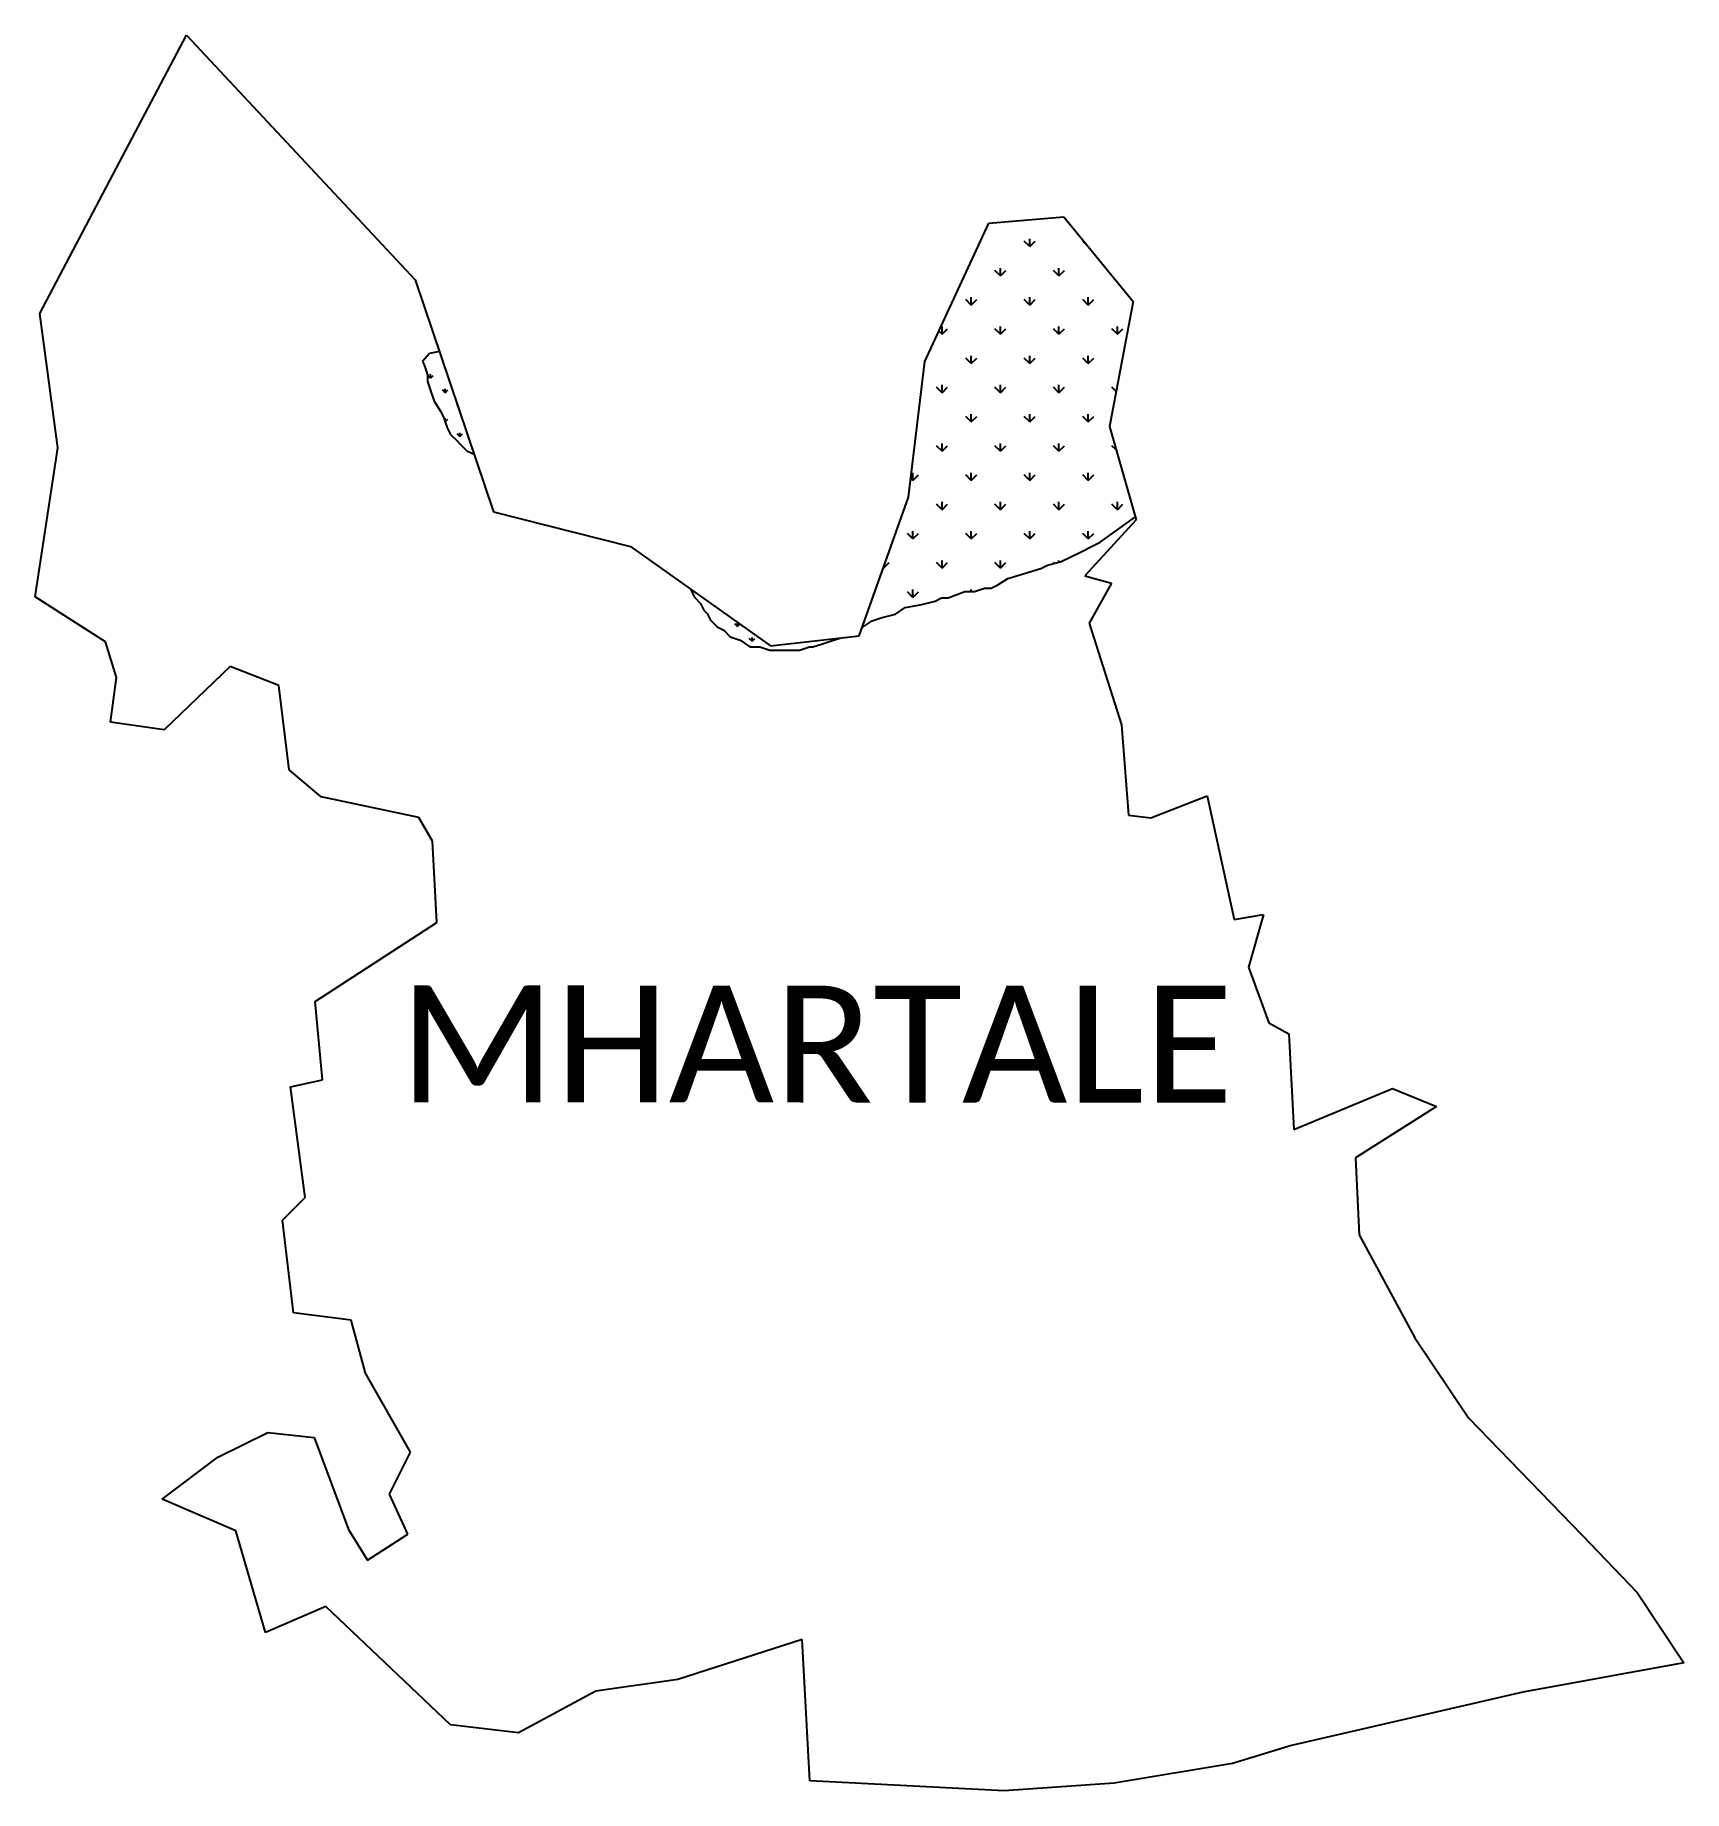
# Model space of a CAD drawing. Header units: metres. Extents: x 357234 to 359260, y 1740452 to 1742609.
import ezdxf

# ---------------------------------------------------------------- set-up
doc = ezdxf.new("R2010")
doc.units = ezdxf.units.M
doc.layers.add('MANGROOVES', color=112, linetype='Continuous')
doc.layers.add('VILLAGE NAME', color=250, linetype='Continuous')
doc.styles.add('MtXpl_Calibri', font='calibri.ttf')

msp = doc.modelspace()

# ---------------------------------------------------------------- linework, layer by layer
at = {"color": 3}
for p, q in [((357333.2, 1742445.1), (357419.7, 1742609.1)), ((357419.7, 1742609.1), (357700.8, 1742308.4)), ((357239.5, 1742267), (357333.2, 1742445.1)), ((358326.8, 1742208.1), (358405.7, 1742377.9)), ((358405.7, 1742377.9), (358497.7, 1742385.8)), ((358497.7, 1742385.8), (358583.2, 1742281.7)), ((357700.8, 1742308.4), (357796.9, 1742023.5)), ((357261.5, 1742101.9), (357239.5, 1742267)), ((358583.2, 1742281.7), (358553.8, 1742128.4)), ((358307, 1742041.4), (358326.8, 1742208.1)), ((358553.8, 1742128.4), (358586.6, 1742013.7)), ((357233.6, 1741918.8), (357261.5, 1742101.9)), ((357796.9, 1742023.5), (357965.3, 1741980.7)), ((358246.2, 1741870.9), (358307, 1742041.4)), ((358586.6, 1742013.7), (358523.8, 1741944.5)), ((357965.3, 1741980.7), (358137.4, 1741858.7)), ((358523.8, 1741944.5), (358556.4, 1741935.7)), ((357319.9, 1741863.4), (357233.6, 1741918.8)), ((358556.4, 1741935.7), (358529.1, 1741886.4)), ((358529.1, 1741886.4), (358568.6, 1741761.6)), ((357333.8, 1741819.9), (357319.9, 1741863.4)), ((358137.4, 1741858.7), (358246.2, 1741870.9)), ((357473.2, 1741833.2), (357392.1, 1741755.6)), ((357532.9, 1741809.8), (357473.2, 1741833.2)), ((357326.1, 1741764.7), (357333.8, 1741819.9)), ((357546, 1741706.2), (357532.9, 1741809.8)), ((357392.1, 1741755.6), (357326.1, 1741764.7)), ((358568.6, 1741761.6), (358577.1, 1741650.8)), ((357585.3, 1741673.1), (357546, 1741706.2)), ((357705, 1741647.9), (357585.3, 1741673.1)), ((358604.9, 1741647.2), (358674.1, 1741674.4)), ((358674.1, 1741674.4), (358707, 1741522.4)), ((357721.9, 1741618.7), (357705, 1741647.9)), ((358577.1, 1741650.8), (358604.9, 1741647.2)), ((357727.3, 1741518.7), (357721.9, 1741618.7)), ((358707, 1741522.4), (358743.2, 1741528.5)), ((358743.2, 1741528.5), (358724.6, 1741464)), ((357577.8, 1741421.7), (357727.3, 1741518.7)), ((358724.6, 1741464), (358749.9, 1741395.3)), ((357586.8, 1741325.4), (357577.8, 1741421.7)), ((358749.9, 1741395.3), (358774.3, 1741382)), ((358774.3, 1741382), (358780.3, 1741264.5)), ((357547.4, 1741316.7), (357586.8, 1741325.4)), ((357565.5, 1741180.7), (357547.4, 1741316.7)), ((358780.3, 1741264.5), (358901.6, 1741314.9)), ((358901.6, 1741314.9), (358955.6, 1741292.8)), ((358955.6, 1741292.8), (358856.1, 1741229.7)), ((358856.1, 1741229.7), (358860.6, 1741134.9)), ((357537.8, 1741152.9), (357565.5, 1741180.7)), ((357551.3, 1741039), (357537.8, 1741152.9)), ((358860.6, 1741134.9), (358929.1, 1741008.3)), ((357621.9, 1741030.1), (357551.3, 1741039)), ((357639.5, 1740965.1), (357621.9, 1741030.1)), ((358929.1, 1741008.3), (358995.2, 1740910.2)), ((357695.1, 1740868), (357639.5, 1740965.1)), ((358995.2, 1740910.2), (359134.6, 1740765.7)), ((357458.2, 1740861.9), (357519.7, 1740892.1)), ((357519.7, 1740892.1), (357576.6, 1740885.8)), ((357576.6, 1740885.8), (357618.9, 1740772.8)), ((357389.8, 1740810), (357458.2, 1740861.9)), ((357669.3, 1740816.4), (357695.1, 1740868)), ((357691.7, 1740767.2), (357669.3, 1740816.4)), ((357480.3, 1740771), (357389.8, 1740810)), ((357618.9, 1740772.8), (357642.2, 1740735.3)), ((357516.7, 1740646.4), (357480.3, 1740771)), ((357642.2, 1740735.3), (357691.7, 1740767.2)), ((359134.6, 1740765.7), (359202.4, 1740695.4)), ((359202.4, 1740695.4), (359259.8, 1740609.1)), ((357590.7, 1740678), (357516.7, 1740646.4)), ((357743.9, 1740532.7), (357590.7, 1740678)), ((358176.4, 1740637.6), (358023.4, 1740588.3)), ((358185.7, 1740464), (358176.4, 1740637.6)), ((359259.8, 1740609.1), (359061.8, 1740572.8)), ((358023.4, 1740588.3), (357922.7, 1740574.3)), ((357922.7, 1740574.3), (357827.8, 1740523)), ((359061.8, 1740572.8), (358777.6, 1740507.5)), ((357827.8, 1740523), (357743.9, 1740532.7)), ((358777.6, 1740507.5), (358704.9, 1740485.3)), ((358704.9, 1740485.3), (358559.8, 1740461.3)), ((358424.3, 1740451.6), (358185.7, 1740464)), ((358559.8, 1740461.3), (358424.3, 1740451.6))]:
    msp.add_line(p, q, dxfattribs=at)
at = {"layer": 'MANGROOVES', "linetype": 'Continuous'}
for p, q in [((358491.8, 1742385.2), (358491.7, 1742385.3)), ((358491.8, 1742385.2), (358491.8, 1742385.3)), ((358491.8, 1742385.2), (358492, 1742385.3)), ((358455.9, 1742349.3), (358449.2, 1742356)), ((358455.9, 1742349.3), (358455.9, 1742358.8)), ((358455.9, 1742349.3), (358462.6, 1742356)), ((358527.5, 1742349.6), (358521, 1742356)), ((358420, 1742313.4), (358413.2, 1742320.1)), ((358420, 1742313.4), (358420, 1742322.9)), ((358420, 1742313.4), (358426.7, 1742320.1)), ((358491.8, 1742313.4), (358485.1, 1742320.1)), ((358491.8, 1742313.4), (358491.8, 1742322.9)), ((358491.8, 1742313.4), (358498.6, 1742320.1)), ((358384.1, 1742277.5), (358377.3, 1742284.2)), ((358384.1, 1742277.5), (358384.1, 1742287)), ((358384.1, 1742277.5), (358390.8, 1742284.2)), ((358455.9, 1742277.5), (358449.2, 1742284.2)), ((358455.9, 1742277.5), (358455.9, 1742287)), ((358455.9, 1742277.5), (358462.6, 1742284.2)), ((358527.7, 1742277.5), (358521, 1742284.2)), ((358527.7, 1742277.5), (358527.7, 1742287)), ((358527.7, 1742277.5), (358534.5, 1742284.2)), ((358348.1, 1742241.5), (358344.2, 1742245.5)), ((358348.1, 1742241.5), (358348.1, 1742251.1)), ((358348.1, 1742241.5), (358354.9, 1742248.3)), ((358420, 1742241.5), (358413.2, 1742248.3)), ((358420, 1742241.5), (358420, 1742251.1)), ((358420, 1742241.5), (358426.7, 1742248.3)), ((358491.8, 1742241.5), (358485.1, 1742248.3)), ((358491.8, 1742241.5), (358491.8, 1742251.1)), ((358491.8, 1742241.5), (358498.6, 1742248.3)), ((358563.7, 1742241.5), (358556.9, 1742248.3)), ((358563.7, 1742241.5), (358563.7, 1742251.1)), ((358563.7, 1742241.5), (358570.4, 1742248.3)), ((357734.4, 1742208.7), (357734.1, 1742209)), ((358384.1, 1742205.6), (358377.3, 1742212.3)), ((358384.1, 1742205.6), (358384.1, 1742215.1)), ((358384.1, 1742205.6), (358390.8, 1742212.3)), ((358455.9, 1742205.6), (358449.2, 1742212.3)), ((358455.9, 1742205.6), (358455.9, 1742215.1)), ((358455.9, 1742205.6), (358462.6, 1742212.3)), ((358527.7, 1742205.6), (358521, 1742212.3)), ((358527.7, 1742205.6), (358527.7, 1742215.1)), ((358527.7, 1742205.6), (358534.5, 1742212.3)), ((357719.5, 1742187.6), (357716.2, 1742191)), ((357719.5, 1742187.6), (357719.5, 1742192.4)), ((357719.5, 1742187.6), (357722.9, 1742191)), ((357737.5, 1742169.7), (357737.5, 1742174.4)), ((358348.1, 1742169.7), (358341.4, 1742176.4)), ((358348.1, 1742169.7), (358348.1, 1742179.2)), ((358348.1, 1742169.7), (358354.9, 1742176.4)), ((358420, 1742169.7), (358413.2, 1742176.4)), ((358420, 1742169.7), (358420, 1742179.2)), ((358420, 1742169.7), (358426.7, 1742176.4)), ((358491.8, 1742169.7), (358485.1, 1742176.4)), ((358491.8, 1742169.7), (358491.8, 1742179.2)), ((358491.8, 1742169.7), (358498.6, 1742176.4)), ((358562, 1742171.3), (358556.9, 1742176.4)), ((357737.5, 1742169.7), (357734.1, 1742173.1)), ((357737.5, 1742169.7), (357740.9, 1742173.1)), ((357752.7, 1742154.5), (357752.1, 1742155.1)), ((357737.5, 1742134.1), (357737.5, 1742138.5)), ((357737.6, 1742133.9), (357740.9, 1742137.1)), ((358318.8, 1742140.3), (358319, 1742140.5)), ((358384.1, 1742133.8), (358377.3, 1742140.5)), ((358384.1, 1742133.8), (358384.1, 1742143.3)), ((358384.1, 1742133.8), (358390.8, 1742140.5)), ((358455.9, 1742133.8), (358449.2, 1742140.5)), ((358455.9, 1742133.8), (358455.9, 1742143.3)), ((358455.9, 1742133.8), (358462.6, 1742140.5)), ((358527.7, 1742133.8), (358521, 1742140.5)), ((358527.7, 1742133.8), (358527.7, 1742143.3)), ((358527.7, 1742133.8), (358534.5, 1742140.5)), ((357755.4, 1742115.8), (357752.1, 1742119.2)), ((357755.4, 1742115.8), (357755.4, 1742120.6)), ((357755.4, 1742115.8), (357758.8, 1742119.2)), ((357771, 1742100.3), (357770, 1742101.2)), ((358348.1, 1742097.8), (358341.4, 1742104.6)), ((358348.1, 1742097.8), (358348.1, 1742107.4)), ((358348.1, 1742097.8), (358354.9, 1742104.6)), ((358420, 1742097.8), (358413.2, 1742104.6)), ((358420, 1742097.8), (358420, 1742107.4)), ((358420, 1742097.8), (358426.7, 1742104.6)), ((358491.8, 1742097.8), (358485.1, 1742104.6)), ((358491.8, 1742097.8), (358491.8, 1742107.4)), ((358491.8, 1742097.8), (358498.6, 1742104.6)), ((358562.1, 1742099.4), (358556.9, 1742104.6)), ((358312.2, 1742061.9), (358312.2, 1742071.4)), ((358312.2, 1742061.9), (358319, 1742068.7)), ((358384.1, 1742061.9), (358377.3, 1742068.7)), ((358384.1, 1742061.9), (358384.1, 1742071.4)), ((358384.1, 1742061.9), (358390.8, 1742068.7)), ((358455.9, 1742061.9), (358449.2, 1742068.7)), ((358455.9, 1742061.9), (358455.9, 1742071.4)), ((358455.9, 1742061.9), (358462.6, 1742068.7)), ((358527.7, 1742061.9), (358521, 1742068.7)), ((358527.7, 1742061.9), (358527.7, 1742071.4)), ((358527.7, 1742061.9), (358534.5, 1742068.7)), ((358312.2, 1742061.9), (358309.8, 1742064.4)), ((358348.1, 1742026), (358341.4, 1742032.7)), ((358348.1, 1742026), (358348.1, 1742035.5)), ((358348.1, 1742026), (358354.9, 1742032.7)), ((358420, 1742026), (358413.2, 1742032.7)), ((358420, 1742026), (358420, 1742035.5)), ((358420, 1742026), (358426.7, 1742032.7)), ((358491.8, 1742026), (358485.1, 1742032.7)), ((358491.8, 1742026), (358491.8, 1742035.5)), ((358491.8, 1742026), (358498.6, 1742032.7)), ((358563.7, 1742026), (358556.9, 1742032.7)), ((358563.7, 1742026), (358563.7, 1742035.5)), ((358563.7, 1742026), (358570.4, 1742032.7)), ((358312.2, 1741990.1), (358305.5, 1741996.8)), ((358312.2, 1741990.1), (358312.2, 1741999.6)), ((358312.2, 1741990.1), (358319, 1741996.8)), ((358384.1, 1741990.1), (358377.3, 1741996.8)), ((358384.1, 1741990.1), (358384.1, 1741999.6)), ((358384.1, 1741990.1), (358390.8, 1741996.8)), ((358455.9, 1741990.1), (358449.2, 1741996.8)), ((358455.9, 1741990.1), (358455.9, 1741999.6)), ((358455.9, 1741990.1), (358462.6, 1741996.8)), ((358527.7, 1741990.1), (358521, 1741996.8)), ((358527.7, 1741990.1), (358527.7, 1741999.6)), ((358527.7, 1741990.1), (358534.5, 1741996.8)), ((358276.3, 1741954.2), (358283, 1741960.9)), ((358348.1, 1741954.2), (358341.4, 1741960.9)), ((358348.1, 1741954.2), (358348.1, 1741963.7)), ((358348.1, 1741954.2), (358354.9, 1741960.9)), ((358420, 1741954.2), (358413.2, 1741960.9)), ((358420, 1741954.2), (358420, 1741963.7)), ((358420, 1741954.2), (358426.7, 1741960.9)), ((358486.2, 1741959.8), (358485.1, 1741960.9)), ((358491.8, 1741961.2), (358491.8, 1741963.7)), ((358276.3, 1741954.2), (358276, 1741954.5)), ((358276.3, 1741954.2), (358276.3, 1741955.3)), ((358312.2, 1741918.2), (358305.5, 1741925)), ((358312.2, 1741918.2), (358312.2, 1741927.8)), ((358312.2, 1741918.2), (358319, 1741925)), ((358384.1, 1741925.6), (358384.1, 1741927.8)), ((358096.7, 1741882.3), (358093.3, 1741885.7)), ((358096.7, 1741882.3), (358096.7, 1741887.1)), ((358096.7, 1741882.3), (358099.7, 1741885.4)), ((358114.7, 1741864.4), (358111.3, 1741867.7)), ((358114.7, 1741864.4), (358114.7, 1741869.1)), ((358114.7, 1741864.4), (358118, 1741867.7)), ((358219.5, 1741867.3), (358219, 1741867.7)), ((358222.4, 1741868.2), (358222.4, 1741868.3))]:
    msp.add_line(p, q, dxfattribs=at)
at = {"layer": 'MANGROOVES'}
for p, q in [((357718.4, 1742218), (357709.8, 1742207.9)), ((357730.5, 1742220.4), (357718.4, 1742218)), ((357709.8, 1742207.9), (357711.8, 1742203.8)), ((357711.8, 1742203.8), (357715.8, 1742191.7)), ((357715.8, 1742191.7), (357715.8, 1742183.5)), ((357715.8, 1742183.5), (357719.8, 1742171.4)), ((357719.8, 1742171.4), (357723.8, 1742159.2)), ((357723.8, 1742159.2), (357731.9, 1742147)), ((357731.9, 1742147), (357735.9, 1742138.8)), ((357735.9, 1742138.8), (357739.9, 1742126.7)), ((357739.9, 1742126.7), (357744, 1742118.5)), ((357744, 1742118.5), (357752.1, 1742110.4)), ((357752.1, 1742110.4), (357756.1, 1742106.3)), ((357756.1, 1742106.3), (357764.2, 1742098.2)), ((357764.2, 1742098.2), (357773.1, 1742094.1)), ((358542.6, 1741985.9), (358585.7, 1742017)), ((358518.2, 1741973.8), (358534.4, 1741981.8)), ((358534.4, 1741981.8), (358542.6, 1741985.9)), ((358477.6, 1741957.7), (358493.8, 1741961.7)), ((358493.8, 1741961.7), (358518.2, 1741973.8)), ((358416.6, 1741933.6), (358428.8, 1741941.6)), ((358428.8, 1741941.6), (358469.4, 1741953.7)), ((358469.4, 1741953.7), (358477.6, 1741957.7)), ((358039.4, 1741928.1), (358043.4, 1741918.7)), ((358043.4, 1741918.7), (358051.5, 1741910.5)), ((358339.5, 1741913.6), (358347.6, 1741917.6)), ((358347.6, 1741917.6), (358355.7, 1741917.6)), ((358355.7, 1741917.6), (358376, 1741925.6)), ((358376, 1741925.6), (358388.2, 1741925.6)), ((358388.2, 1741925.6), (358400.4, 1741929.6)), ((358400.4, 1741929.6), (358408.5, 1741929.5)), ((358408.5, 1741929.5), (358416.6, 1741933.6)), ((358051.5, 1741910.5), (358055.5, 1741902.4)), ((358055.5, 1741902.4), (358059.6, 1741898.3)), ((358059.6, 1741898.3), (358063.6, 1741890.2)), ((358274.5, 1741893.5), (358290.8, 1741897.5)), ((358290.8, 1741897.5), (358303, 1741905.6)), ((358303, 1741905.6), (358323.3, 1741909.6)), ((358323.3, 1741909.6), (358339.5, 1741913.6)), ((358063.6, 1741890.2), (358071.7, 1741882.1)), ((358071.7, 1741882.1), (358079.8, 1741878)), ((358079.8, 1741878), (358087.9, 1741869.8)), ((358249.9, 1741881.2), (358250.1, 1741881.4)), ((358250.1, 1741881.4), (358262.3, 1741889.5)), ((358262.3, 1741889.5), (358274.5, 1741893.5)), ((358087.9, 1741869.8), (358100, 1741865.7)), ((358100, 1741865.7), (358112.1, 1741857.6)), ((358112.1, 1741857.6), (358124.3, 1741857.5)), ((358124.3, 1741857.5), (358136.5, 1741853.4)), ((358136.5, 1741853.4), (358148.6, 1741853.4)), ((358148.6, 1741853.4), (358160.8, 1741853.3)), ((358160.8, 1741853.3), (358173, 1741853.3)), ((358173, 1741853.3), (358185.2, 1741857.3)), ((358185.2, 1741857.3), (358189.2, 1741857.3)), ((358189.2, 1741857.3), (358201.4, 1741861.3)), ((358201.4, 1741861.3), (358213.6, 1741865.3)), ((358213.6, 1741865.3), (358222.5, 1741868.3))]:
    msp.add_line(p, q, dxfattribs=at)

# ---------------------------------------------------------------- texts
at = {"layer": 'VILLAGE NAME', "style": 'MtXpl_Calibri'}
msp.add_text('MHARTALE', height=143.7, rotation=359.9793, dxfattribs=at).set_placement((357681.2, 1741297.7))

doc.saveas('drawing.dxf')
